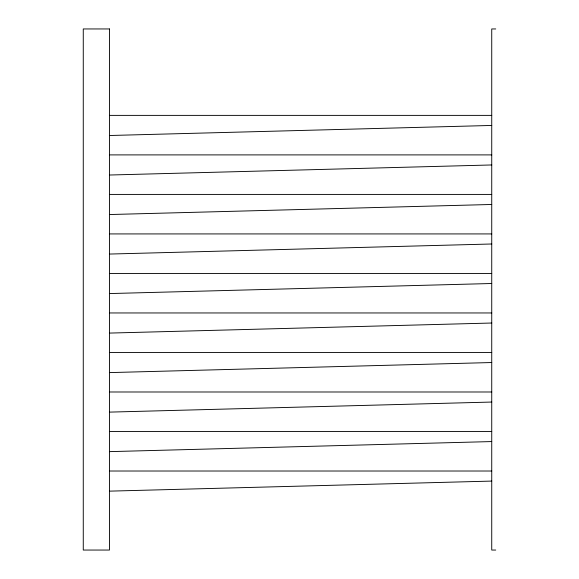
<?xml version="1.0" encoding="UTF-8"?>
<svg xmlns="http://www.w3.org/2000/svg" width="579" height="579" viewBox="0 0 579 579"><rect width="100%" height="100%" fill="white"/><g stroke="black" fill="none" stroke-linecap="round" stroke-linejoin="round"><path stroke-width="0.87" d="M109.46 135.508L491.737 125.448M109.46 175.024L491.737 164.957M109.46 214.541L491.737 204.474M109.46 254.058L491.737 243.991M109.46 293.567L491.737 283.507M109.46 333.084L491.737 323.024M109.46 372.601L491.737 362.534M109.46 412.118L491.737 402.05M109.46 451.634L491.737 441.567M109.46 491.144L491.737 481.084M495.733 28.95L491.737 28.95L491.737 550.05L495.733 550.05M109.46 115.38L491.737 115.38M109.46 154.897L491.737 154.897M109.46 194.414L491.737 194.414M109.46 233.923L491.737 233.923M109.46 273.44L491.737 273.44M109.46 312.957L491.737 312.957M109.46 352.473L491.737 352.473M109.46 391.99L491.737 391.99M109.46 431.507L491.737 431.507M109.46 471.016L491.737 471.016M109.46 28.95L83.267 28.95L83.267 550.05L109.46 550.05L109.46 28.95"/></g></svg>
